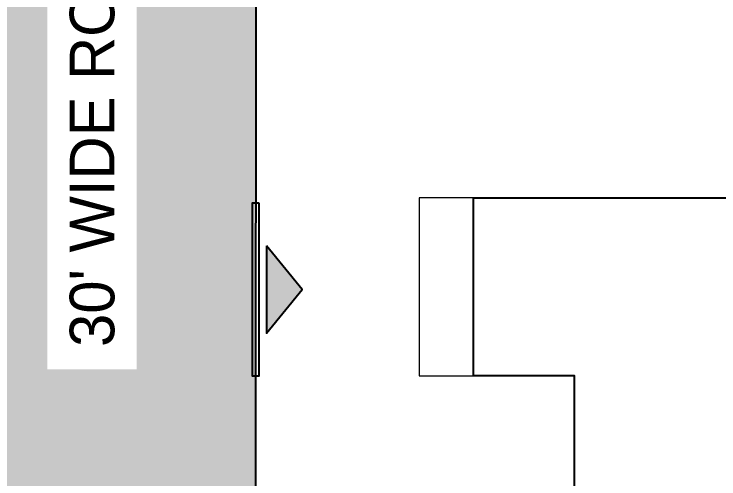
# Model space of a CAD drawing. Header units: millimetres. Extents: x -176651 to 388869, y -469666 to 486614.
# Drawn here: x 286386 to 306125, y 202621 to 215627 of the extents above; entities that cross this region are included whole.
import ezdxf

# ---------------------------------------------------------------- set-up
doc = ezdxf.new("R2010")
doc.units = ezdxf.units.MM
for name, color, linetype in [('ad-Entrance Point', 4, 'Continuous'), ('ad-Plinth', 8, 'Continuous'), ('ad-Plot Boundary', 8, 'Continuous'), ('ad-Road', 8, 'Continuous'), ('ad-Road Hatch', 8, 'Continuous'), ('ad-Text', 8, 'Continuous'), ('ad-Verandah', 8, 'Continuous')]:
    doc.layers.add(name, color=color, linetype=linetype)
doc.styles.add('MtX_Century_Gothic', font='GOTHIC.TTF')

# ---------------------------------------------------------------- blocks, each defined once
blk = doc.blocks.new('A$C4fb60e89')
at = {"layer": 'ad-Road Hatch', "ltscale": 5, "transparency": 33554687}
h = blk.add_hatch(dxfattribs=at)
h.set_pattern_fill('AR-HBONE', color=256, scale=15)
h.set_pattern_definition([(45, (-193247.7, -428758.8), (0, 2155.2615), [4572, -1524]), (135, (-192170.1, -427681.1), (2e-13, 2155.2615), [4572, -1524])])
h.paths.add_polyline_path([(175594, -250241), (169178, -249341), (167473, -249057), (167473, -138694), (101313, -138694), (101313, -199954), (101308, -237995), (101040, -268291), (101008, -280968), (101066, -293684), (101243, -311127), (100910, -319344), (100949, -333937), (100669, -366960), (100727, -390983), (100669, -404586), (100538, -420418), (100467, -428759), (92426, -427265), (92163, -427209), (92163, -321454), (24803, -321454), (24803, -412961), (15653, -411029), (15654, -321452), (-19535, -321452), (-34427, -319477), (-65207, -315395), (-171770, -301268), (-185854, -298333), (-193248, -296832), (-193244, -292908), (-191914, -285219), (-191839, -284679), (-183397, -286393), (-169723, -289243), (-53141, -304698), (-18730, -309262), (15653, -309262), (15653, 703), (24803, 1115), (24803, -129544), (92163, -129544), (92163, 15133), (101313, 17713), (101313, -129544), (167473, -129544), (167473, 35552), (175738, 37855), (175849, 28595), (175836, 25947), (175777, 14040), (175855, 2316), (175660, -18036), (175731, -34039), (175718, -46839), (175673, -63402), (175816, -82072), (175542, -106356), (175490, -124641), (175575, -145019), (175731, -168892), (175797, -181269), (175797, -192667), (175744, -208200), (175829, -223277), (175888, -234871)])
h.paths.add_polyline_path([(24803, -309264), (92163, -309264), (92163, -138694), (24803, -138694)], flags=16)
at = {"layer": 'ad-Road', "ltscale": 5}
blk.add_lwpolyline([(167473, -249057), (167473, -138694), (101313, -138694), (101313, -199954), (101308, -237995)], dxfattribs=at)
at = {"layer": 'ad-Text', "linetype": 'Continuous', "insert": (96738, -194004), "char_height": 1250, "width": 56881.51, "attachment_point": 5, "rotation": 90, "style": 'MtX_Century_Gothic', "bg_fill": 3, "box_fill_scale": 1.5, "bg_fill_color": 257, "bg_fill_transparency": 0}
blk.add_mtext("\\pxqd;30' WIDE ROAD", dxfattribs=at)
blk = doc.blocks.new('zw$A88E')
at = {"layer": 'ad-Plot Boundary'}
blk.add_lwpolyline([(-74430, -275850), (-71144, -276750), (-58408, -278973), (-41344, -281589), (-41344, -237809), (-74424, -237809)], close=True, dxfattribs=at)
blk = doc.blocks.new('zw$F00C')
at = {"layer": 'ad-Plinth', "ltscale": 5}
blk.add_lwpolyline([(0, 13620), (12120, 13620), (12120, 0), (0, 0), (0, 4745), (2830, 4745), (2830, 8645), (0, 8645)], close=True, dxfattribs=at)
at = {"layer": 'ad-Verandah', "lineweight": 9}
blk.add_lwpolyline([(0, 13620), (-1520, 13620), (-1520, 8645), (0, 8645)], close=True, dxfattribs=at)
blk = doc.blocks.new('zw$898C')
at = {"layer": 'ad-Plinth', "ltscale": 5}
blk.add_blockref('zw$F00C', (107413, -231895), dxfattribs=at)
blk = doc.blocks.new('$ZCDB_AUDIT_GENERATED_25A5F3')
at = {"layer": 'ad-Entrance Point', "ltscale": 5}
h = blk.add_hatch(color=256, dxfattribs=at)
h.dxf.hatch_style = 1
h.paths.add_polyline_path([(-300, -1187.5), (-300, -3637.5), (-1300, -2412.5)])
for points in [[(-100, 0), (100, 0), (100, -4825), (-100, -4825)], [(-300, -1187.5), (-300, -3637.5), (-1300, -2412.5)]]:
    blk.add_lwpolyline(points, close=True, dxfattribs=at)
blk = doc.blocks.new('$ZCDB_AUDIT_GENERATED_25A5FB')
at = {"layer": 'ad-Entrance Point', "ltscale": 5, "xscale": -1}
blk.add_blockref('$ZCDB_AUDIT_GENERATED_25A5F3', (101313, -218425), dxfattribs=at)

msp = doc.modelspace()

# ---------------------------------------------------------------- block references
at = {"layer": 'ad-Road', "ltscale": 5}
msp.add_blockref('A$C4fb60e89', (191839, 428759), dxfattribs=at)

# ---------------------------------------------------------------- next in the draw order: block references
at = {"ltscale": 5}
msp.add_blockref('zw$898C', (191839, 428759), dxfattribs=at)
at = {"layer": 'ad-Entrance Point', "ltscale": 5}
msp.add_blockref('$ZCDB_AUDIT_GENERATED_25A5FB', (191839, 428759), dxfattribs=at)
at = {"layer": 'ad-Plot Boundary', "ltscale": 5}
msp.add_blockref('zw$A88E', (367577, 466614), dxfattribs=at)

doc.saveas('drawing.dxf')
